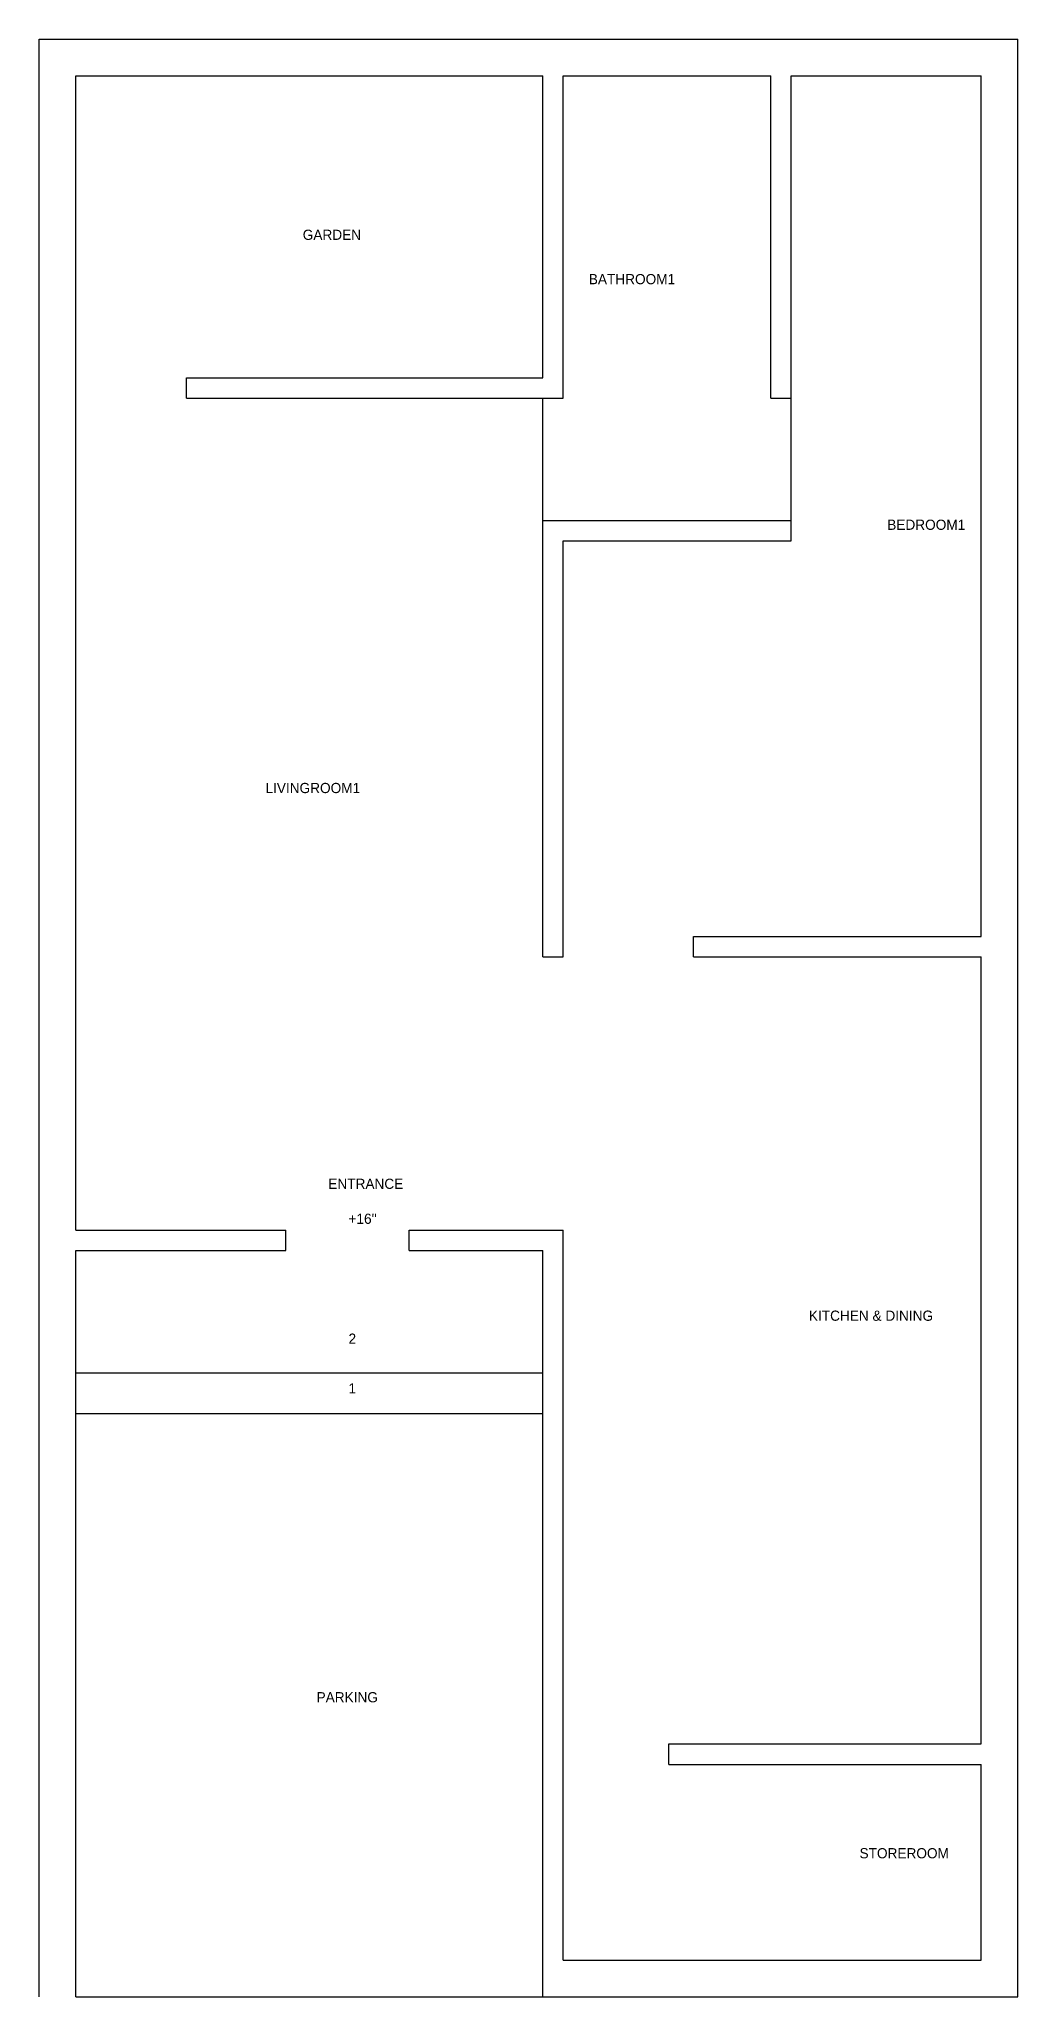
# Model space of a CAD drawing. Header units: metres. Extents: x 0 to 240, y 0 to 480.
import ezdxf

# ---------------------------------------------------------------- set-up
doc = ezdxf.new("R2010")
doc.units = ezdxf.units.M
for name, color, linetype in [('BathRoom1', 7, 'Continuous'), ('BedRoom1', 7, 'Continuous'), ('Boundary', 7, 'Continuous'), ('Entrance_Staircase', 7, 'Continuous'), ('Garden', 7, 'Continuous'), ('Kitchen & Dining', 7, 'Continuous'), ('LivingRoom1', 7, 'Continuous'), ('Parking', 7, 'Continuous'), ('StoreRoom', 7, 'Continuous')]:
    doc.layers.add(name, color=color, linetype=linetype)

msp = doc.modelspace()

# ---------------------------------------------------------------- linework, layer by layer
at = {"layer": 'BathRoom1'}
for p, q in [((128.52, 392), (128.52, 471)), ((128.52, 471), (179.44, 471)), ((179.44, 392), (179.44, 471)), ((123.52, 392), (128.52, 392)), ((179.44, 392), (184.44, 392)), ((123.52, 362), (184.44, 362))]:
    msp.add_line(p, q, dxfattribs=at)
at = {"layer": 'BedRoom1'}
for p, q in [((184.44, 357), (184.44, 471)), ((184.44, 471), (231, 471)), ((231, 260), (231, 471)), ((128.52, 255), (128.52, 357)), ((128.52, 357), (184.44, 357)), ((160.44, 260), (231, 260)), ((160.44, 255), (160.44, 260))]:
    msp.add_line(p, q, dxfattribs=at)
at = {"layer": 'Boundary'}
for p, q in [((0, 0), (0, 480)), ((0, 480), (240, 480)), ((240, 0), (240, 480)), ((123.52, 0), (240, 0))]:
    msp.add_line(p, q, dxfattribs=at)
at = {"layer": 'Entrance_Staircase'}
for p, q in [((9, 188), (60.5, 188)), ((60.5, 183), (60.5, 188)), ((90.72, 183), (90.72, 188)), ((90.72, 188), (128.52, 188)), ((9, 143), (9, 183)), ((9, 183), (60.5, 183)), ((90.72, 183), (123.52, 183)), ((123.52, 143), (123.52, 183)), ((9, 153), (123.52, 153)), ((9, 143), (123.52, 143))]:
    msp.add_line(p, q, dxfattribs=at)
at = {"layer": 'Garden'}
for p, q in [((9, 392), (9, 471)), ((9, 471), (123.52, 471)), ((123.52, 397), (123.52, 471)), ((36.11, 397), (123.52, 397)), ((36.11, 392), (36.11, 397))]:
    msp.add_line(p, q, dxfattribs=at)
at = {"layer": 'Kitchen & Dining'}
for p, q in [((160.44, 255), (231, 255)), ((231, 62), (231, 255)), ((128.52, 62), (128.52, 188)), ((154.44, 62), (231, 62))]:
    msp.add_line(p, q, dxfattribs=at)
at = {"layer": 'LivingRoom1'}
for p, q in [((9, 188), (9, 392)), ((36.11, 392), (123.52, 392)), ((123.52, 255), (123.52, 392)), ((123.52, 255), (128.52, 255))]:
    msp.add_line(p, q, dxfattribs=at)
at = {"layer": 'Parking'}
for p, q in [((9, 0), (9, 143)), ((123.52, 0), (123.52, 143)), ((9, 0), (123.52, 0))]:
    msp.add_line(p, q, dxfattribs=at)
at = {"layer": 'StoreRoom'}
for p, q in [((128.52, 9), (128.52, 62)), ((154.44, 57), (154.44, 62)), ((154.44, 57), (231, 57)), ((231, 9), (231, 57)), ((128.52, 9), (231, 9))]:
    msp.add_line(p, q, dxfattribs=at)

# ---------------------------------------------------------------- texts
at = {"layer": 'BathRoom1', "insert": (134.79, 422.41), "char_height": 2.5, "attachment_point": 1}
msp.add_mtext('BATHROOM1', dxfattribs=at)
at = {"layer": 'BedRoom1', "insert": (207.97, 362.19), "char_height": 2.5, "attachment_point": 1}
msp.add_mtext('BEDROOM1', dxfattribs=at)
at = {"layer": 'Entrance_Staircase', "char_height": 2.5, "attachment_point": 1}
for s, insert in [('ENTRANCE', (70.91, 200.6)), ("+16''", (75.86, 192.03)), ('2', (75.86, 162.63)), ('1', (75.86, 150.45))]:
    msp.add_mtext(s, dxfattribs=dict(at, insert=insert))
at = {"layer": 'Garden', "insert": (64.64, 433.28), "char_height": 2.5, "attachment_point": 1}
msp.add_mtext('GARDEN', dxfattribs=at)
at = {"layer": 'Kitchen & Dining', "insert": (188.76, 168.26), "char_height": 2.5, "attachment_point": 1}
msp.add_mtext('KITCHEN & DINING', dxfattribs=at)
at = {"layer": 'LivingRoom1', "insert": (55.5, 297.64), "char_height": 2.5, "attachment_point": 1}
msp.add_mtext('LIVINGROOM1', dxfattribs=at)
at = {"layer": 'Parking', "insert": (68.03, 74.71), "char_height": 2.5, "attachment_point": 1}
msp.add_mtext('PARKING', dxfattribs=at)
at = {"layer": 'StoreRoom', "insert": (201.18, 36.46), "char_height": 2.5, "attachment_point": 1}
msp.add_mtext('STOREROOM', dxfattribs=at)

doc.saveas('drawing.dxf')
